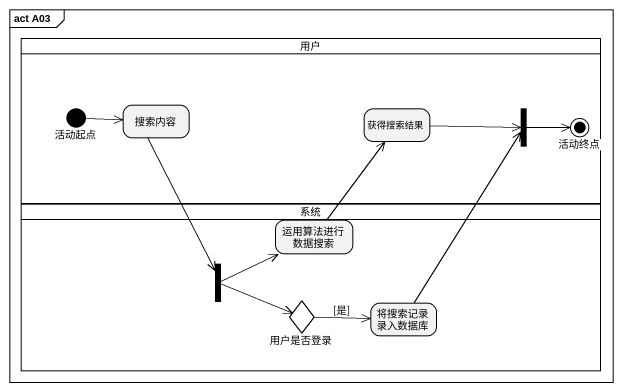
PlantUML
@startuml
mainframe act A03
hide empty description
state 用户 <<partition>> {
  state 活动起点 <<start>>
  state 搜索内容
  state 获得搜索结果
  state fork1 <<join>>
  state 活动终点 <<end>>
}
state 系统 <<partition>> {
  state 运用算法进行数据搜索
  state fork2 <<fork>>
  state 用户是否登录 <<choice>>
  state 将搜索记录录入数据库
}
活动起点 -right-> 搜索内容
搜索内容 --> fork2
获得搜索结果 -right-> fork1
fork1 -right-> 活动终点
运用算法进行数据搜索 -up-> 获得搜索结果
fork2 -right-> 运用算法进行数据搜索
fork2 -right-> 用户是否登录
用户是否登录 -right-> 将搜索记录录入数据库 : [是]
将搜索记录录入数据库 -up-> fork1
@enduml
